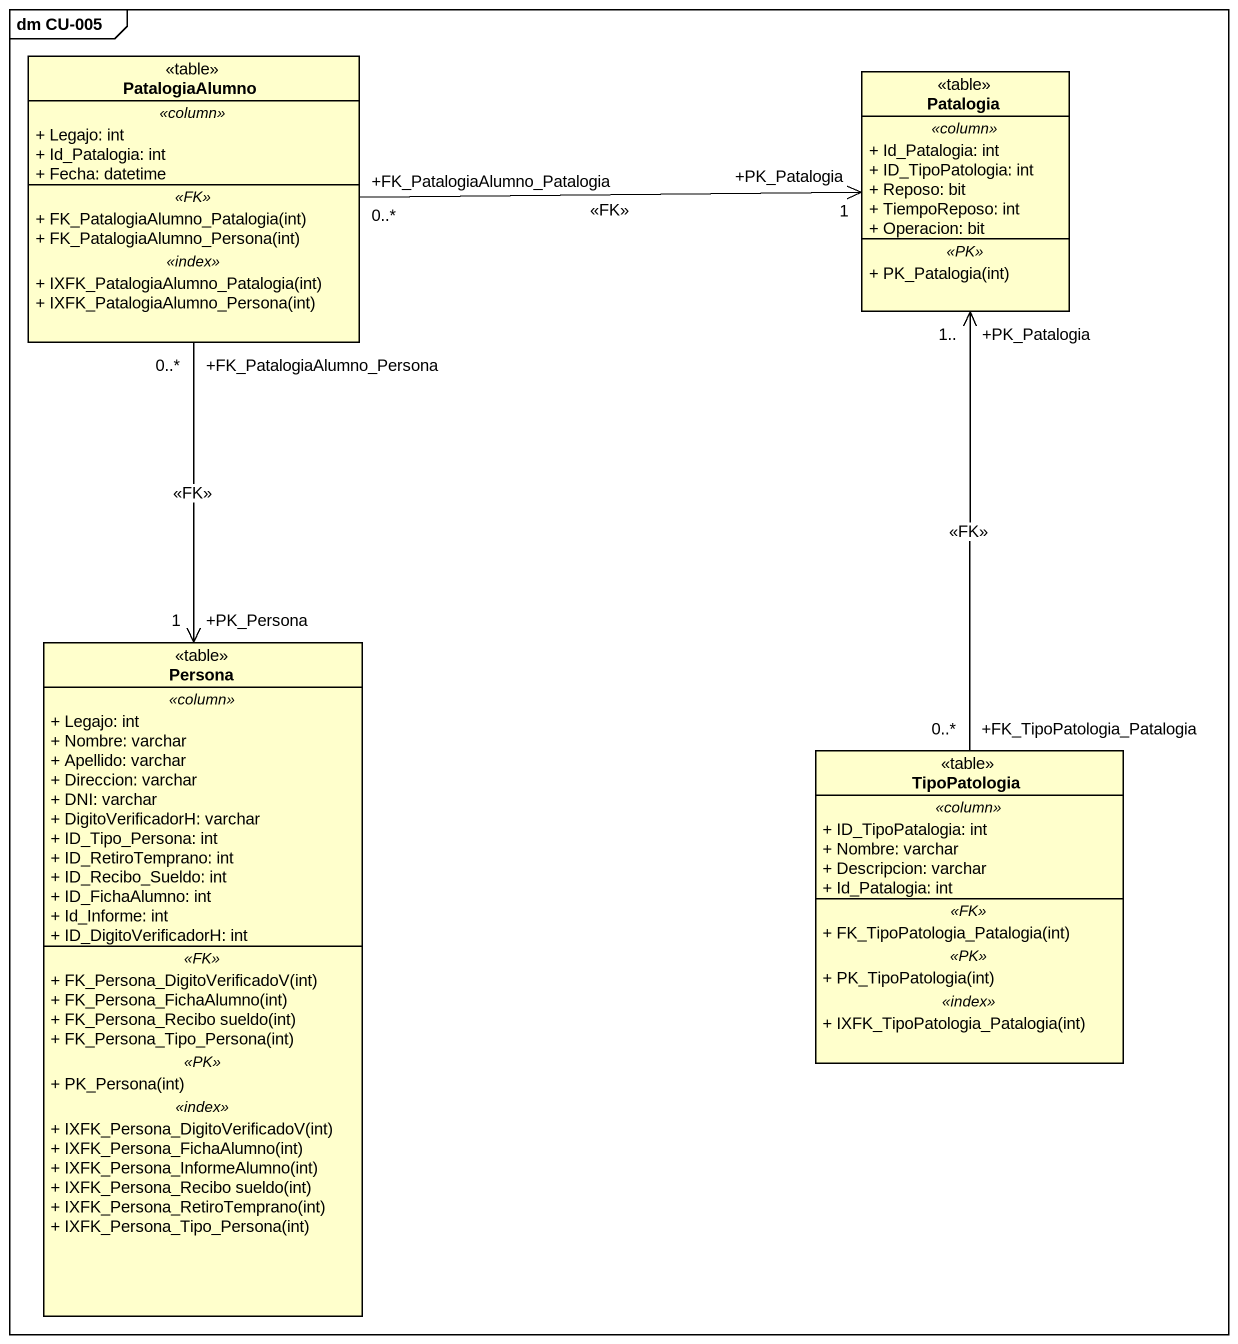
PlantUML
@startuml
mainframe dm CU-005
hide circle
hide empty members
skinparam classAttributeIconSize 0
class PatalogiaAlumno <<table>> {
  .. <<column>> ..
  + Legajo: int
  + Id_Patalogia: int
  + Fecha: datetime
  .. <<FK>> ..
  + FK_PatalogiaAlumno_Patalogia(int)
  + FK_PatalogiaAlumno_Persona(int)
  .. <<index>> ..
  + IXFK_PatalogiaAlumno_Patalogia(int)
  + IXFK_PatalogiaAlumno_Persona(int)
}
class Patalogia <<table>> {
  .. <<column>> ..
  + Id_Patalogia: int
  + ID_TipoPatologia: int
  + Reposo: bit
  + TiempoReposo: int
  + Operacion: bit
  .. <<PK>> ..
  + PK_Patalogia(int)
}
class Persona <<table>> {
  .. <<column>> ..
  + Legajo: int
  + Nombre: varchar
  + Apellido: varchar
  + Direccion: varchar
  + DNI: varchar
  + DigitoVerificadorH: varchar
  + ID_Tipo_Persona: int
  + ID_RetiroTemprano: int
  + ID_Recibo_Sueldo: int
  + ID_FichaAlumno: int
  + Id_Informe: int
  + ID_DigitoVerificadorH: int
  .. <<FK>> ..
  + FK_Persona_DigitoVerificadoV(int)
  + FK_Persona_FichaAlumno(int)
  + FK_Persona_Recibo sueldo(int)
  + FK_Persona_Tipo_Persona(int)
  .. <<PK>> ..
  + PK_Persona(int)
  .. <<index>> ..
  + IXFK_Persona_DigitoVerificadoV(int)
  + IXFK_Persona_FichaAlumno(int)
  + IXFK_Persona_InformeAlumno(int)
  + IXFK_Persona_Recibo sueldo(int)
  + IXFK_Persona_RetiroTemprano(int)
  + IXFK_Persona_Tipo_Persona(int)
}
class TipoPatologia <<table>> {
  .. <<column>> ..
  + ID_TipoPatalogia: int
  + Nombre: varchar
  + Descripcion: varchar
  + Id_Patalogia: int
  .. <<FK>> ..
  + FK_TipoPatologia_Patalogia(int)
  .. <<PK>> ..
  + PK_TipoPatologia(int)
  .. <<index>> ..
  + IXFK_TipoPatologia_Patalogia(int)
}
PatalogiaAlumno "+FK_PatalogiaAlumno_Patalogia\n0..*" -right-> "+PK_Patalogia\n1" Patalogia : <<FK>>
PatalogiaAlumno "+FK_PatalogiaAlumno_Persona\n0..*" --> "+PK_Persona\n1" Persona : <<FK>>
TipoPatologia "+FK_TipoPatologia_Patalogia\n0..*" -up-> "+PK_Patalogia\n1.." Patalogia : <<FK>>
@enduml
